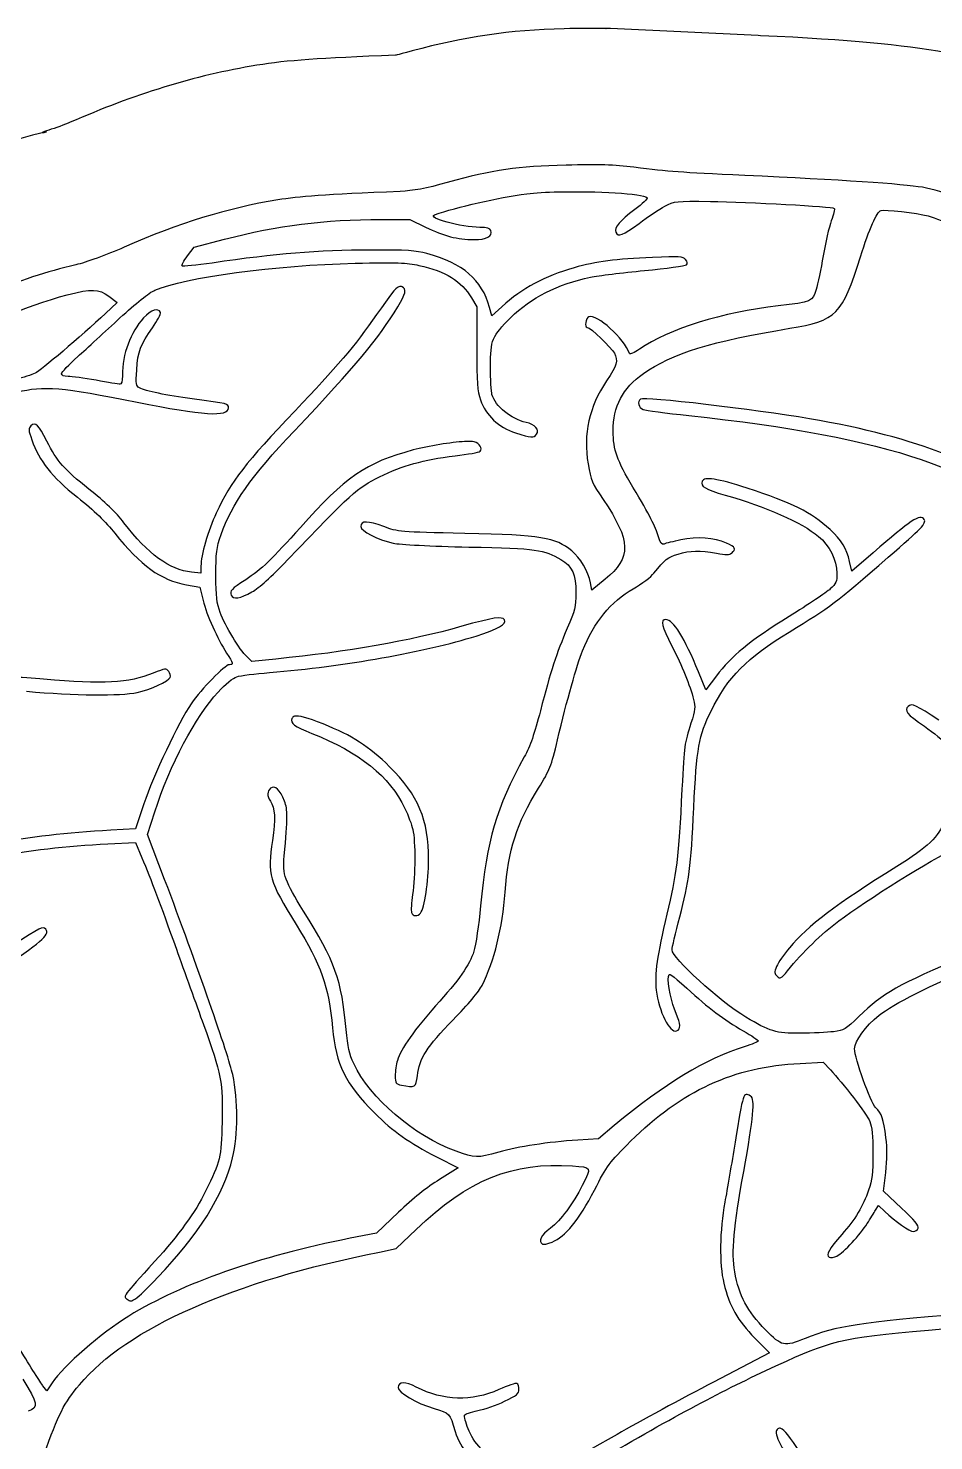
# Model space of a CAD drawing. Extents: x 3 to 1707, y 187 to 1378.
# Drawn here: x 86.6 to 156.6, y 251.8 to 360.9 of the extents above; entities that cross this region are included whole.
import ezdxf

# ---------------------------------------------------------------- set-up
doc = ezdxf.new("R2010")
doc.units = 0
doc.layers.add('Drawings', color=7, linetype='CONTINUOUS')

msp = doc.modelspace()

# ---------------------------------------------------------------- linework, layer by layer
at = {"layer": 'Drawings', "color": 7}
for points in [[(128.038646, 360.886577), (128.034411, 360.886577)], [(143.206824, 360.348176), (143.033957, 360.365116), (131.612196, 360.900016), (131.603725, 360.900016), (131.443084, 360.902839), (131.274226, 360.902839), (131.27483, 360.900693)], [(131.27483, 360.900693), (131.279066, 360.89787)], [(131.176045, 350.356025), (131.175791, 350.356053)], [(127.622191, 348.281727), (127.622439, 348.282207)], [(113.919376, 346.14207), (116.122196, 346.14207), (117.340967, 345.549547)], [(98.936043, 343.323469), (99.450721, 343.994169), (101.801787, 344.611397)], [(115.274555, 340.940389), (115.274264, 340.94149)], [(92.862883, 340.208395), (93.521673, 339.73109), (92.619965, 338.89167)], [(120.873675, 340.101336), (121.289543, 339.397716), (121.289543, 336.217)], [(123.228835, 339.406214), (122.4424, 338.702594), (122.269532, 339.352741)], [(120.355185, 328.983173), (120.355185, 328.98402)], [(151.906949, 320.39253), (150.27233, 318.96883), (150.099462, 319.725951)], [(99.982133, 319.351386), (99.982133, 318.824702), (99.253333, 318.894719)], [(98.862056, 317.911283), (99.887301, 317.726076), (100.142593, 316.701505)], [(131.216825, 318.347397), (130.171007, 317.512099), (130.072149, 318.071703)], [(105.775644, 312.179473), (103.914571, 311.9985), (103.527539, 312.360587)], [(139.801777, 310.879236), (138.990634, 309.79292), (138.42243, 311.183728)], [(107.220077, 307.751768), (107.220571, 307.751711)], [(95.568102, 300.979039), (94.913447, 299.045087), (93.011179, 298.94232)], [(97.178457, 295.144405), (95.860879, 298.617246), (96.420838, 300.365991)], [(92.793036, 297.889036), (94.92998, 297.991803), (95.41995, 296.814973)], [(146.269782, 280.931975), (148.048512, 281.018368), (148.620828, 280.421751)], [(131.900393, 276.117818), (130.685756, 275.109679), (129.096417, 275.002676)], [(118.222333, 273.690158), (119.856952, 272.850766), (118.399371, 271.949629)], [(154.105235, 269.752095), (152.717668, 271.060604), (152.886526, 272.509007)], [(152.104174, 269.587639), (152.330636, 269.941509), (152.808253, 269.48888)], [(115.237183, 269.431398), (113.536686, 267.818397), (111.498573, 267.415175)], [(113.783233, 266.353393), (115.071993, 266.612571), (116.603673, 268.085678)], [(142.758145, 259.720559), (143.919258, 258.551972), (139.579491, 256.297097)], [(88.486233, 256.23538), (88.08685, 255.630519), (87.778029, 256.021431)], [(144.79191, 252.724367), (144.79213, 252.72513)]]:
    msp.add_lwpolyline(points, dxfattribs=at)
for points in [[(128.034411, 360.886577), (123.856253, 360.785785), (120.298095, 360.267289), (116.307963, 359.16663)], [(131.279066, 360.89787), (130.244903, 360.92328), (129.232286, 360.91481), (128.038646, 360.886577)], [(157.576671, 359.031451), (153.976816, 359.64018), (150.287217, 360.026095), (143.206824, 360.348176)], [(116.307963, 359.16663), (114.974047, 358.798699), (114.993968, 358.8487), (115.019203, 358.849801)], [(104.301513, 358.063882), (99.481791, 357.27274), (94.75921, 355.795596), (89.890496, 353.652862)], [(115.019203, 358.849801), (109.061324, 358.593729), (106.699949, 358.45759), (104.301513, 358.063882)], [(88.045886, 352.916323), (85.167388, 352.251354), (82.38795, 351.309844), (79.288121, 349.994841)], [(89.890496, 353.652862), (89.038074, 353.277704), (86.908636, 352.653616), (88.045886, 352.916323)], [(128.190644, 350.34476), (124.438073, 350.254132), (122.576495, 349.982221), (119.012899, 348.999237)], [(131.175791, 350.356053), (130.36296, 350.381462), (129.426004, 350.372993), (128.190644, 350.34476)], [(133.424173, 350.183239), (132.67876, 350.274714), (131.988877, 350.330615), (131.176045, 350.356025)], [(141.988432, 349.549581), (136.77978, 349.790125), (136.334672, 349.824851), (133.424173, 350.183239)], [(155.715954, 348.631984), (154.225339, 348.884104), (149.413817, 349.20658), (141.988432, 349.549581)], [(115.373094, 348.312077), (109.473166, 348.058546), (107.551485, 347.927066), (105.911235, 347.657837)], [(119.012899, 348.999237), (117.355131, 348.541949), (116.367749, 348.35485), (115.373094, 348.312077)], [(125.155853, 348.125317), (125.793961, 348.210015), (126.6655, 348.259988), (127.622191, 348.281727)], [(127.622439, 348.282207), (130.492546, 348.347425), (134.119998, 348.151771), (134.449141, 347.825484)], [(158.367573, 347.837821), (157.59404, 348.177632), (156.53399, 348.493558), (155.715954, 348.631984)], [(105.911235, 347.657837), (102.031906, 347.021073), (98.278917, 345.865077), (94.040677, 343.999816)], [(118.028575, 346.504072), (119.786373, 347.121243), (122.884221, 347.8241), (125.155853, 348.125317)], [(134.449141, 347.825484), (134.514707, 347.760266), (134.088355, 347.350691), (133.498016, 346.911981)], [(133.831544, 345.846274), (134.500558, 346.350062), (135.400557, 346.9473), (135.828485, 347.171215)], [(135.828485, 347.171215), (136.598353, 347.574155), (136.635392, 347.577571), (139.336533, 347.541546)], [(139.336533, 347.541546), (142.280805, 347.502302), (148.777394, 347.138747), (148.909572, 347.006646)], [(101.801787, 344.611397), (105.938665, 345.694325), (109.488411, 346.14207), (113.919376, 346.14207)], [(121.532512, 345.537124), (120.09319, 345.537124), (117.395442, 346.281767), (118.028575, 346.504072)], [(133.498016, 346.911981), (132.340002, 346.051443), (131.897611, 345.520382), (132.036326, 345.159114)], [(148.678988, 346.043763), (148.507391, 345.557565), (148.226225, 344.340672), (148.053149, 343.340381)], [(148.909572, 347.006646), (148.954046, 346.96232), (148.850557, 346.529962), (148.678988, 346.043763)], [(150.935126, 343.262063), (151.624843, 345.454148), (152.182631, 346.713306), (152.528576, 346.846029)], [(152.528576, 346.846029), (152.775001, 346.940609), (155.26431, 346.650657), (156.168378, 346.422197)], [(156.168378, 346.422197), (157.240508, 346.151161), (159.635971, 344.906769), (160.396984, 344.224917)], [(117.340967, 345.549547), (118.750734, 344.865041), (119.784222, 344.599341), (121.071358, 344.586721)], [(121.071358, 344.586721), (122.050689, 344.578251), (122.549029, 344.849287), (122.376585, 345.298557)], [(122.376585, 345.298557), (122.309974, 345.471906), (122.078517, 345.537124), (121.532512, 345.537124)], [(132.036326, 345.159114), (132.190868, 344.756683), (132.58697, 344.908971), (133.831544, 345.846274)], [(94.040677, 343.999816), (92.701534, 343.410455), (91.075936, 342.815955), (90.32262, 342.641956)], [(96.412022, 340.681521), (98.738316, 341.678029), (105.743069, 342.621572), (111.897676, 342.763583)], [(98.520195, 342.549888), (98.466234, 342.603813), (98.653418, 342.952997), (98.936043, 343.323469)], [(100.854773, 342.780269), (99.62519, 342.599296), (98.574162, 342.495907), (98.520195, 342.549888)], [(113.174133, 343.780164), (108.873367, 343.763225), (105.861993, 343.517034), (100.854773, 342.780269)], [(111.897676, 342.763583), (115.110502, 342.837836), (115.874867, 342.811014), (116.826241, 342.598985)], [(117.423312, 343.520986), (116.608036, 343.74572), (115.870846, 343.790893), (113.174133, 343.780164)], [(122.269532, 339.352741), (121.70095, 341.489885), (120.243182, 342.743933), (117.423312, 343.520986)], [(134.860587, 343.212373), (132.008713, 343.098877), (130.532688, 342.906752), (128.812078, 342.414117)], [(137.425732, 343.051728), (137.236431, 343.279567), (136.954229, 343.295378), (134.860587, 343.212373)], [(137.487487, 342.644356), (137.590355, 342.747406), (137.568866, 342.879253), (137.425732, 343.051728)], [(145.479529, 337.735957), (149.082466, 338.324697), (149.520827, 338.767022), (150.935126, 343.262063)], [(148.053149, 343.340381), (147.880083, 342.340118), (147.636456, 341.166449), (147.513763, 340.731635)], [(90.32262, 342.641956), (88.010386, 342.108016), (86.057165, 341.455187), (83.306524, 340.288294)], [(116.826241, 342.598985), (118.892036, 342.138535), (120.122254, 341.378732), (120.873675, 340.101336)], [(128.812078, 342.414117), (126.528643, 341.760356), (124.821861, 340.837565), (123.228835, 339.406214)], [(123.928786, 338.574869), (125.437063, 340.077536), (127.570339, 341.158403), (130.076122, 341.685624)], [(130.076122, 341.685624), (130.664309, 341.809566), (132.5374, 342.040906), (134.238845, 342.19997)], [(134.238845, 342.19997), (135.940273, 342.358921), (137.403374, 342.560306), (137.487487, 342.644356)], [(89.65128, 340.323585), (91.575389, 340.811506), (92.051255, 340.795921), (92.862883, 340.208395)], [(93.727451, 338.533621), (94.939916, 339.654212), (96.010804, 340.509611), (96.412022, 340.681521)], [(115.274264, 340.94149), (115.006886, 340.83731), (114.622706, 340.330361), (113.557302, 338.801805)], [(115.196329, 339.402742), (115.797399, 340.386855), (115.88693, 340.79914), (115.525724, 340.937565)], [(115.525724, 340.937565), (115.441182, 340.970033), (115.363614, 340.976244), (115.274555, 340.940389)], [(147.513763, 340.731635), (147.252174, 339.804721), (147.172882, 339.76895), (144.569811, 339.472505)], [(80.807041, 336.533886), (81.384795, 337.305858), (86.654055, 339.563387), (89.65128, 340.323585)], [(92.619965, 338.89167), (90.676948, 337.082112), (87.602583, 334.46851), (87.168479, 334.258457)], [(90.462321, 335.550422), (91.148833, 336.166633), (92.618322, 337.508541), (93.727451, 338.533621)], [(95.555706, 338.537799), (94.522281, 337.419128), (93.912844, 335.76327), (93.912844, 334.073306)], [(96.844446, 338.957509), (96.692671, 339.3526), (96.144631, 339.175185), (95.555706, 338.537799)], [(96.243314, 337.7848), (96.618602, 338.313884), (96.889348, 338.840597), (96.844446, 338.957509)], [(107.204406, 329.815393), (112.043648, 334.949005), (113.660667, 336.888519), (115.196329, 339.402742)], [(113.557302, 338.801805), (111.870885, 336.382276), (110.437571, 334.691098), (107.257633, 331.366479)], [(122.351801, 334.776954), (122.351801, 336.859101), (122.455319, 337.106901), (123.928786, 338.574869)], [(129.944689, 338.624898), (129.704984, 338.532858), (129.59864, 337.806059), (129.825161, 337.806059)], [(133.08217, 335.798053), (132.703951, 336.931941), (130.561738, 338.861517), (129.944689, 338.624898)], [(144.569811, 339.472505), (140.308085, 338.987154), (136.111399, 337.674974), (133.860366, 336.12722)], [(95.01632, 334.525936), (95.111197, 335.94972), (95.301529, 336.456951), (96.243314, 337.7848)], [(129.825161, 337.806059), (130.061873, 337.806059), (131.689145, 336.254268), (131.920955, 335.806268)], [(134.168933, 334.242534), (136.330646, 335.784106), (139.4641, 336.753058), (145.479529, 337.735957)], [(121.289543, 336.217), (121.291232, 333.498203), (121.334017, 332.913754), (121.577768, 332.209231)], [(89.214734, 334.225481), (89.214734, 334.338695), (89.775789, 334.93424), (90.462321, 335.550422)], [(131.920955, 335.806268), (132.224778, 335.219137), (132.13214, 334.891608), (131.315692, 333.674827)], [(133.860366, 336.12722), (133.450628, 335.845456), (133.113372, 335.704517), (133.08217, 335.798053)], [(87.168479, 334.258457), (86.917056, 334.136774), (86.244699, 333.931295), (85.67386, 333.801734)], [(89.717058, 334.015711), (89.392848, 334.015711), (89.214734, 334.093352), (89.214734, 334.225481)], [(91.878709, 333.715313), (90.967915, 333.880758), (89.994866, 334.015711), (89.717058, 334.015711)], [(93.912844, 334.073306), (93.912844, 333.644054), (93.846657, 333.413419), (93.723317, 333.414944)], [(95.230414, 333.135128), (94.963827, 333.277704), (94.942107, 333.411245), (95.01632, 334.525936)], [(122.467122, 332.616716), (122.403249, 332.844273), (122.351801, 333.818363), (122.351801, 334.776954)], [(131.83024, 329.778041), (131.83024, 331.724274), (132.540596, 333.081344), (134.168933, 334.242534)], [(85.789132, 332.801839), (87.82183, 333.321408), (89.207689, 333.205936), (95.053353, 332.024164)], [(93.723317, 333.414944), (93.618981, 333.416214), (92.789523, 333.549897), (91.878709, 333.715313)], [(99.302553, 332.28337), (97.334577, 332.54283), (95.6981, 332.885013), (95.230414, 333.135128)], [(131.315692, 333.674827), (129.965839, 331.663037), (129.500511, 329.562878), (129.891061, 327.255829)], [(95.053353, 332.024164), (100.124259, 330.999028), (102.102397, 330.875764), (102.102397, 331.587994)], [(102.102397, 331.587994), (102.102397, 331.91654), (102.136761, 331.909849), (99.302553, 332.28337)], [(121.577768, 332.209231), (121.993215, 331.008148), (122.971027, 330.084311), (124.287024, 329.653986)], [(125.102278, 330.464693), (123.94359, 330.714554), (122.719929, 331.713885), (122.467122, 332.616716)], [(133.946495, 332.271597), (133.672114, 332.1022), (133.794296, 331.588644), (134.140032, 331.460975)], [(146.994652, 330.745017), (142.749795, 331.471449), (134.259193, 332.464766), (133.946495, 332.271597)], [(107.257633, 331.366479), (103.431787, 327.36653), (102.318908, 325.921176), (101.163823, 323.457914)], [(134.140032, 331.460975), (134.327668, 331.391522), (135.917056, 331.182034), (137.668676, 330.996007)], [(137.668676, 330.996007), (153.161773, 329.3502), (161.420419, 326.526828), (163.567311, 322.14517)], [(163.489088, 324.153177), (161.077626, 327.047442), (155.439171, 329.299804), (146.994652, 330.745017)], [(86.847522, 330.202042), (86.642831, 329.997354), (86.64893, 329.880075), (86.913286, 329.128092)], [(88.074516, 329.02524), (87.450636, 330.256504), (87.171667, 330.525987), (86.847522, 330.202042)], [(101.54704, 321.803948), (102.375851, 324.180986), (103.820126, 326.225216), (107.204406, 329.815393)], [(124.287024, 329.653986), (125.503686, 329.256213), (125.66614, 329.248392), (125.917532, 329.551218)], [(125.917532, 329.551218), (126.174405, 329.860566), (125.760054, 330.322907), (125.102278, 330.464693)], [(133.35781, 325.44932), (132.123522, 327.521839), (131.83024, 328.353777), (131.83024, 329.778041)], [(86.913286, 329.128092), (87.502804, 327.451906), (88.41712, 326.298226), (90.446042, 324.675937)], [(91.323158, 325.313718), (89.402, 326.839027), (88.88024, 327.435221), (88.074516, 329.02524)], [(120.355185, 328.98402), (119.32296, 328.92586), (117.575598, 328.653159), (116.381851, 328.333873)], [(121.100428, 328.96341), (120.961925, 328.998136), (120.699252, 329.0035), (120.355185, 328.983173)], [(121.549226, 328.230992), (121.763969, 328.445562), (121.507915, 328.861235), (121.100428, 328.96341)], [(116.381851, 328.333873), (112.743121, 327.360714), (111.091998, 326.226374), (107.661127, 322.351044)], [(113.779644, 326.251783), (115.621049, 327.156421), (117.076332, 327.563737), (119.60992, 327.877122)], [(119.60992, 327.877122), (120.604553, 328.000217), (121.477549, 328.15945), (121.549226, 328.230992)], [(129.891061, 327.255829), (130.106934, 325.980437), (130.19461, 325.769001), (131.052175, 324.507161)], [(94.036546, 322.696728), (93.410938, 323.515481), (92.576881, 324.318311), (91.323158, 325.313718)], [(106.65237, 319.816325), (111.627145, 325.022778), (112.050097, 325.402115), (113.779644, 326.251783)], [(135.325935, 321.622608), (135.074766, 322.461887), (134.68321, 323.223751), (133.35781, 325.44932)], [(138.710655, 325.918663), (138.554447, 325.511969), (138.918932, 325.292543), (140.47292, 324.852929)], [(142.185773, 325.383735), (139.85408, 326.141816), (138.855271, 326.29529), (138.710655, 325.918663)], [(148.588381, 322.178344), (147.138158, 323.514239), (145.660069, 324.254166), (142.185773, 325.383735)], [(90.446042, 324.675937), (91.723397, 323.654584), (92.638788, 322.774848), (93.336471, 321.894349)], [(131.052175, 324.507161), (133.217957, 321.320431), (133.255924, 319.982278), (131.216825, 318.347397)], [(140.47292, 324.852929), (143.612657, 323.964751), (146.36336, 322.747857), (147.699004, 321.655753)], [(101.163823, 323.457914), (100.53071, 322.107762), (99.982133, 320.198542), (99.982133, 319.351386)], [(155.855573, 322.968384), (155.57563, 323.421042), (154.80385, 322.916436), (151.906949, 320.39253)], [(99.253333, 318.894719), (97.578535, 319.055364), (95.863194, 320.306109), (94.036546, 322.696728)], [(107.661127, 322.351044), (105.529814, 319.943599), (104.616764, 319.072389), (103.436655, 318.306233)], [(114.117098, 322.408639), (112.864069, 322.876204), (112.342499, 322.882472), (112.342499, 322.425579)], [(112.342499, 322.425579), (112.342499, 322.053639), (113.587536, 321.40705), (114.833544, 321.13353)], [(120.379726, 321.881955), (115.269842, 321.996016), (115.213743, 321.998839), (114.117098, 322.408639)], [(150.099462, 319.725951), (149.884295, 320.680703), (149.449887, 321.384746), (148.588381, 322.178344)], [(153.084548, 320.042781), (155.67324, 322.286052), (156.038137, 322.673181), (155.855573, 322.968384)], [(93.336471, 321.894349), (95.307967, 319.406299), (96.88491, 318.269389), (98.862056, 317.911283)], [(101.135303, 318.635598), (101.131068, 320.402496), (101.172605, 320.730336), (101.54704, 321.803948)], [(114.833544, 321.13353), (115.328301, 321.024833), (117.744275, 320.899197), (120.680282, 320.83316)], [(128.643409, 320.532311), (127.305023, 321.591665), (126.343741, 321.748583), (120.379726, 321.881955)], [(135.758268, 321.067126), (135.576336, 320.99485), (135.473714, 321.128674), (135.325935, 321.622608)], [(137.059384, 321.388049), (136.475516, 321.262977), (135.890028, 321.119272), (135.758268, 321.067126)], [(140.588006, 321.132824), (139.621536, 321.558406), (138.301679, 321.653495), (137.059384, 321.388049)], [(140.995631, 320.371609), (141.362361, 320.675762), (141.282696, 320.826977), (140.588006, 321.132824)], [(147.699004, 321.655753), (148.52402, 320.981185), (149.115413, 319.794783), (149.115413, 318.816599)], [(120.680282, 320.83316), (126.027205, 320.71317), (126.436054, 320.657552), (127.786983, 319.866184)], [(127.786983, 319.866184), (128.676737, 319.34509), (128.948096, 318.744097), (128.948096, 317.269776)], [(130.072149, 318.071703), (129.924581, 318.902737), (129.265369, 320.040042), (128.643409, 320.532311)], [(134.980075, 318.816938), (135.826847, 319.875106), (136.057053, 320.057321), (136.84115, 320.290016)], [(136.84115, 320.290016), (137.799293, 320.574293), (138.513715, 320.588889), (139.80159, 320.351846)], [(139.80159, 320.351846), (140.564815, 320.211811), (140.80843, 320.217175), (140.995631, 320.371609)], [(145.42613, 314.265685), (148.674981, 316.250654), (148.916931, 316.431288), (153.084548, 320.042781)], [(103.922514, 317.363933), (104.46559, 317.66865), (105.418105, 318.524586), (106.65237, 319.816325)], [(133.378386, 317.611309), (134.034877, 317.992509), (134.75398, 318.534383), (134.980075, 318.816938)], [(149.115413, 318.816599), (149.115413, 318.160269), (149.055748, 318.012809), (148.596603, 317.59451)], [(101.47294, 315.767618), (101.197685, 316.515393), (101.139519, 316.995606), (101.135303, 318.635598)], [(103.436655, 318.306233), (102.320046, 317.581213), (102.18736, 317.438863), (102.312583, 317.112942)], [(100.142593, 316.701505), (100.422197, 315.594381), (101.250118, 313.748205), (101.962496, 312.636112)], [(102.312583, 317.112942), (102.445608, 316.766638), (103.017119, 316.856023), (103.922514, 317.363933)], [(128.948096, 317.269776), (128.948096, 316.225527), (128.878096, 315.940205), (128.285196, 314.566393)], [(129.462712, 312.817621), (130.361489, 315.041327), (131.632962, 316.597805), (133.378386, 317.611309)], [(148.596603, 317.59451), (148.309728, 317.333074), (146.88259, 316.375951), (145.426192, 315.467192)], [(103.527539, 312.360587), (102.964039, 312.889106), (101.855268, 314.729043), (101.47294, 315.767618)], [(123.422974, 315.207929), (123.245249, 315.495368), (122.578184, 315.395113), (120.137248, 314.70592)], [(145.426192, 315.467192), (142.354232, 313.550377), (140.937635, 312.395568), (139.801777, 310.879236)], [(120.137248, 314.70592), (116.099008, 313.565961), (111.306586, 312.722081), (105.775644, 312.179473)], [(121.248969, 313.957043), (122.934751, 314.485901), (123.624932, 314.881331), (123.422974, 315.207929)], [(128.285196, 314.566393), (127.448544, 312.627811), (126.994118, 311.225682), (126.210001, 308.176192)], [(135.898434, 315.224417), (135.4505, 315.224417), (135.563076, 314.731358), (136.371943, 313.162909)], [(138.42243, 311.183728), (137.361075, 313.79013), (136.466365, 315.224417), (135.898434, 315.224417)], [(105.289784, 311.13432), (111.089555, 311.617949), (117.294441, 312.716462), (121.248969, 313.957043)], [(139.389955, 308.155272), (140.674163, 310.769664), (142.148542, 312.263155), (145.42613, 314.265685)], [(101.962496, 312.636112), (102.472747, 311.839493), (102.497813, 311.739097), (102.17659, 311.739097)], [(127.531626, 305.941871), (128.248284, 308.974618), (129.023568, 311.731107), (129.462712, 312.817621)], [(136.371943, 313.162909), (137.15277, 311.648808), (137.757064, 310.164464), (138.047754, 309.039949)], [(97.490695, 311.219442), (97.306222, 311.471562), (97.237577, 311.464221), (96.296654, 311.087877)], [(97.610025, 310.758597), (97.650715, 310.86447), (97.597318, 311.072603), (97.490695, 311.219442)], [(102.17659, 311.739097), (101.842497, 311.739097), (99.99953, 309.855653), (99.232635, 308.727101)], [(102.753457, 310.813369), (103.021908, 310.897785), (104.16373, 311.040361), (105.289784, 311.13432)], [(87.818848, 310.618788), (86.291573, 310.754023), (83.815244, 310.875707), (82.313859, 310.886153)], [(96.296654, 311.087877), (94.365841, 310.315454), (92.461278, 310.207633), (87.818848, 310.618788)], [(95.048971, 309.598226), (96.077503, 309.824936), (97.498906, 310.469436), (97.610025, 310.758597)], [(101.312342, 309.628322), (101.874791, 310.237023), (102.465255, 310.72277), (102.753457, 310.813369)], [(86.492954, 309.684619), (90.211623, 309.356581), (93.780364, 309.318664), (95.048971, 309.598226)], [(96.420838, 300.365991), (97.579803, 303.992532), (99.54603, 307.716731), (101.312342, 309.628322)], [(138.047754, 309.039949), (138.195124, 308.469447), (138.168129, 308.234578), (137.841792, 307.221215)], [(99.232635, 308.727101), (98.249827, 307.280759), (96.30388, 303.1613), (95.568102, 300.979039)], [(109.427012, 307.159244), (108.201411, 307.651033), (107.534715, 307.836212), (107.220077, 307.751768)], [(126.210001, 308.176192), (125.755214, 306.407431), (125.417746, 305.446017), (124.962411, 304.616902)], [(138.055912, 300.678755), (138.279945, 305.328342), (138.440287, 306.221913), (139.389955, 308.155272)], [(154.628252, 308.521226), (154.291857, 308.185029), (154.49229, 307.93785), (155.875839, 306.978187)], [(156.987537, 307.45137), (155.277175, 308.602735), (154.888141, 308.780941), (154.628252, 308.521226)], [(107.01461, 307.578926), (106.870629, 307.204191), (107.184936, 306.968842), (108.550422, 306.430892)], [(107.220571, 307.751711), (107.115586, 307.723478), (107.048127, 307.665883), (107.01461, 307.578926)], [(114.549103, 303.859244), (112.97817, 305.420381), (111.67927, 306.25551), (109.427012, 307.159244)], [(137.841792, 307.221215), (137.31493, 305.584753), (137.320391, 305.641106), (137.141831, 302.11482)], [(155.875839, 306.978187), (156.586426, 306.485297), (157.370585, 305.851977), (157.617508, 305.570947)], [(108.550422, 306.430892), (112.253029, 304.972156), (114.552887, 303.118216), (115.743579, 300.624971)], [(126.061714, 302.189213), (126.934204, 303.599982), (127.042268, 303.871102), (127.531626, 305.941871)], [(124.962411, 304.616902), (122.774683, 300.633328), (122.072403, 298.244544), (121.586123, 293.095602)], [(117.571289, 296.650177), (117.571289, 299.76336), (116.789409, 301.632856), (114.549103, 303.859244)], [(106.438061, 301.193186), (106.106244, 302.061375), (105.683924, 302.455506), (105.367515, 302.193053)], [(105.367515, 302.193053), (105.082284, 301.956462), (105.072884, 301.593161), (105.342949, 301.201402)], [(123.480084, 294.161336), (123.718574, 297.446316), (124.352636, 299.425667), (126.061714, 302.189213)], [(137.141831, 302.11482), (136.872618, 296.800178), (136.719511, 295.515893), (135.984828, 292.461604)], [(105.342949, 301.201402), (105.710393, 300.668139), (105.754497, 299.844473), (105.50359, 298.160608)], [(106.413495, 296.942642), (106.693466, 299.947862), (106.694624, 300.522119), (106.438061, 301.193186)], [(115.743579, 300.624971), (115.990936, 300.107011), (116.262831, 299.37657), (116.348842, 299.003783)], [(136.977143, 292.251749), (137.698037, 294.999062), (137.832641, 296.044526), (138.055912, 300.678755)], [(157.370458, 299.612766), (157.04376, 298.50615), (156.10535, 297.606425), (153.738895, 296.135802)], [(93.011179, 298.94232), (86.226071, 298.574248), (81.263839, 297.623449), (76.804965, 295.839809)], [(105.50359, 298.160608), (105.110846, 295.525379), (105.252449, 295.013037), (107.335847, 291.659282)], [(116.348842, 299.003783), (116.55983, 298.087908), (116.552488, 295.406124), (116.336135, 293.987902)], [(83.99819, 296.876803), (86.521595, 297.383413), (89.593238, 297.736719), (92.793036, 297.889036)], [(107.908114, 292.696219), (106.465062, 295.000841), (106.281738, 295.529021), (106.413495, 296.942642)], [(149.267393, 291.942882), (151.415784, 293.562828), (156.389695, 296.673949), (158.321623, 297.604787)], [(95.41995, 296.814973), (96.129609, 295.111457), (96.82335, 293.27745), (98.083923, 289.762287)], [(116.949561, 292.547771), (117.249759, 292.909265), (117.571312, 295.031106), (117.571289, 296.650177)], [(153.738895, 296.135802), (149.070493, 293.234761), (146.866723, 291.569728), (145.450485, 289.869036)], [(102.436417, 280.063814), (102.129284, 281.50242), (99.660354, 288.585428), (97.178457, 295.144405)], [(116.336135, 293.987902), (116.23979, 293.352126), (116.201839, 292.719991), (116.253711, 292.584756)], [(121.701353, 286.960513), (122.65705, 288.874702), (123.278547, 291.384718), (123.480084, 294.161336)], [(111.197949, 283.561472), (110.858183, 287.377682), (110.338298, 288.815356), (107.908114, 292.696219)], [(116.253711, 292.584756), (116.369455, 292.283624), (116.714631, 292.264849), (116.949561, 292.547771)], [(121.586123, 293.095602), (121.449738, 291.650925), (121.217431, 290.071494), (121.067334, 289.589841)], [(107.335847, 291.659282), (109.273826, 288.539691), (109.847257, 286.917825), (110.143933, 283.676691)], [(135.984828, 292.461604), (135.221963, 289.29029), (135.014711, 287.810633), (135.157221, 286.581628)], [(136.376011, 289.708842), (136.376011, 289.848877), (136.647031, 290.993664), (136.977143, 292.251749)], [(145.302305, 288.091466), (146.508383, 289.562003), (147.89336, 290.906848), (149.267393, 291.942882)], [(87.637699, 291.391832), (87.140327, 291.287088), (79.544901, 286.103758), (78.496993, 285.153863)], [(83.586134, 287.569214), (87.278791, 290.014915), (88.218951, 290.778134), (88.057658, 291.198437)], [(88.057658, 291.198437), (87.992713, 291.36727), (87.844298, 291.435311), (87.637699, 291.391832)], [(98.083923, 289.762287), (98.696714, 288.053492), (99.639447, 285.427976), (100.179697, 283.927568)], [(121.067334, 289.589841), (120.744496, 288.553242), (119.890156, 287.336151), (118.106894, 285.368094)], [(142.082769, 284.503688), (140.05355, 285.733569), (136.376011, 289.086674), (136.376011, 289.708842)], [(145.450485, 289.869036), (145.022703, 289.355367), (144.577299, 288.705248), (144.458189, 288.420661)], [(144.458189, 288.420661), (144.264878, 287.958009), (144.269085, 287.877347), (144.495293, 287.659418)], [(159.124811, 289.231368), (153.777278, 286.991484), (152.702849, 286.385268), (150.819958, 284.561114)], [(152.37644, 284.65575), (153.417788, 285.49486), (156.495209, 287.047498), (159.808401, 288.408408)], [(136.693092, 284.783476), (136.351552, 285.562731), (136.021633, 287.134738), (136.096049, 287.634996)], [(136.096049, 287.634996), (136.143064, 287.951515), (136.28408, 287.86453), (137.516566, 286.737981)], [(144.495293, 287.659418), (144.729068, 287.434119), (144.790137, 287.467152), (145.302305, 288.091466)], [(119.469711, 284.30651), (120.613896, 285.474899), (121.468024, 286.493146), (121.701353, 286.960513)], [(135.157221, 286.581628), (135.348217, 284.935312), (136.200682, 283.241594), (136.734205, 283.446169)], [(137.516566, 286.737981), (139.210254, 285.189803), (140.362408, 284.320485), (141.876929, 283.446169)], [(118.106894, 285.368094), (116.593259, 283.697639), (115.378894, 281.965524), (115.154696, 281.158713)], [(100.179697, 283.927568), (101.558304, 280.098879), (101.688587, 279.41076), (101.616698, 276.397578)], [(116.702797, 279.969545), (116.840453, 281.303294), (117.434401, 282.228175), (119.469711, 284.30651)], [(136.734205, 283.446169), (137.063874, 283.572653), (137.05015, 283.968619), (136.693092, 284.783476)], [(146.278423, 283.261018), (144.402255, 283.246902), (143.919936, 283.390042), (142.082769, 284.503688)], [(150.819958, 284.561114), (149.782379, 283.55591), (149.662196, 283.481912), (148.847702, 283.380161)], [(150.482414, 282.05522), (150.482414, 282.641843), (151.337827, 283.818815), (152.37644, 284.65575)], [(110.143933, 283.676691), (110.404279, 280.832539), (111.129228, 279.35963), (113.392575, 277.10131)], [(111.782618, 280.911563), (111.440342, 281.642512), (111.32001, 282.18975), (111.197949, 283.561472)], [(141.876929, 283.446169), (142.523364, 283.072987), (143.050396, 282.721262), (143.050396, 282.664373)], [(148.847702, 283.380161), (148.370822, 283.320589), (147.21441, 283.267229), (146.278423, 283.261018)], [(141.951051, 282.215865), (139.012072, 281.302023), (135.809323, 279.361352), (131.900393, 276.117818)], [(143.050396, 282.664373), (143.050396, 282.607342), (142.555786, 282.403783), (141.951051, 282.215865)], [(152.108811, 277.516644), (151.715098, 277.910097), (150.482414, 281.349116), (150.482414, 282.05522)], [(119.696331, 274.142787), (116.445286, 275.328512), (113.025905, 278.256402), (111.782618, 280.911563)], [(115.154696, 281.158713), (115.068263, 280.848067), (114.994479, 280.313393), (114.994055, 279.969545)], [(133.180452, 274.916227), (137.098004, 278.816429), (141.171238, 280.687563), (146.269782, 280.931975)], [(102.42371, 273.624234), (102.863108, 275.445085), (102.867513, 278.042877), (102.436417, 280.063814)], [(114.994055, 279.969545), (114.993276, 279.390375), (115.02842, 279.337326), (115.467564, 279.249465)], [(115.467564, 279.249465), (116.534484, 279.036307), (116.611306, 279.083174), (116.702797, 279.969545)], [(148.620828, 280.421751), (149.543089, 279.464261), (151.416939, 277.002495), (151.66361, 276.426319)], [(142.445198, 278.401519), (141.890782, 278.75251), (141.867509, 278.676225), (141.247024, 274.834041)], [(141.914055, 272.579166), (142.675365, 276.767202), (142.805013, 278.173764), (142.445198, 278.401519)], [(152.903469, 275.19593), (152.718374, 276.671295), (152.595136, 277.030643), (152.108811, 277.516644)], [(101.616698, 276.397578), (101.551132, 273.648458), (101.480087, 273.358026), (100.340293, 271.044286)], [(113.392575, 277.10131), (114.844229, 275.652823), (116.01561, 274.827124), (118.222333, 273.690158)], [(151.66361, 276.426319), (151.82363, 276.052459), (151.894082, 275.337828), (151.898317, 274.002724)], [(152.886526, 272.509007), (153.006901, 273.533268), (153.013, 274.31848), (152.903469, 275.19593)], [(122.986143, 274.07277), (121.305506, 273.600857), (121.174991, 273.603426), (119.696331, 274.142787)], [(129.096417, 275.002676), (126.77883, 274.847113), (124.505975, 274.499481), (122.986143, 274.07277)], [(130.376477, 271.13065), (131.375097, 273.069119), (131.51065, 273.253819), (133.180452, 274.916227)], [(141.247024, 274.834041), (140.991252, 273.250261), (140.633981, 271.171757), (140.456477, 270.213166)], [(151.898317, 274.002724), (151.902553, 272.414766), (151.849185, 271.948133), (151.56068, 271.122378)], [(96.655184, 264.41131), (99.768107, 267.631298), (101.737748, 270.775057), (102.42371, 273.624234)], [(116.603673, 268.085678), (120.589254, 271.921255), (124.089878, 273.347524), (128.684223, 273.0028)], [(128.684223, 273.0028), (130.197666, 272.889304), (130.166277, 272.955369), (129.44182, 271.500896)], [(118.399371, 271.949629), (117.474684, 271.37828), (116.31644, 270.455207), (115.237183, 269.431398)], [(141.222339, 264.831076), (140.958293, 266.346137), (141.12557, 268.241156), (141.914055, 272.579166)], [(100.340293, 271.044286), (99.546121, 269.432104), (98.268258, 267.669807), (96.404023, 265.61691)], [(129.44182, 271.500896), (128.738486, 270.088885), (127.761307, 268.774927), (126.987835, 268.200896)], [(127.115481, 267.118758), (128.123312, 267.521754), (129.199554, 268.846046), (130.376477, 271.13065)], [(151.56068, 271.122378), (151.131148, 269.892751), (150.521099, 268.881591), (149.501968, 267.711253)], [(140.456477, 270.213166), (140.051887, 268.026982), (140.019211, 265.422442), (140.37826, 263.93409)], [(155.398106, 268.188502), (155.467456, 268.36891), (155.109294, 268.804402), (154.105235, 269.752095)], [(149.110804, 266.040714), (149.631661, 266.309773), (150.941355, 267.708769), (151.46187, 268.550701)], [(151.46187, 268.550701), (151.6922, 268.923291), (151.980428, 269.391279), (152.104174, 269.587639)], [(152.808253, 269.48888), (153.627409, 268.715158), (154.739529, 267.941747), (155.027542, 267.941747)], [(126.987835, 268.200896), (126.260447, 267.660999), (126.011793, 267.176099), (126.357865, 266.962348)], [(149.501968, 267.711253), (148.495317, 266.555315), (148.253116, 266.128518), (148.522026, 265.962509)], [(155.027542, 267.941747), (155.179119, 267.941747), (155.345404, 268.05129), (155.398106, 268.188502)], [(90.589744, 256.095316), (94.293046, 260.491966), (102.434372, 264.091855), (113.783233, 266.353393)], [(111.498573, 267.415175), (104.416599, 266.008049), (98.609619, 263.965485), (94.407093, 261.403521)], [(126.357865, 266.962348), (126.435856, 266.914352), (126.777296, 266.982111), (127.115481, 267.118758)], [(96.404023, 265.61691), (93.915191, 262.876317), (93.961212, 262.935098), (94.283544, 262.699579)], [(148.522026, 265.962509), (148.631445, 265.89475), (148.893249, 265.928065), (149.110804, 266.040714)], [(94.283544, 262.699579), (94.675781, 262.414427), (94.843018, 262.536958), (96.655184, 264.41131)], [(143.593981, 260.337758), (142.172555, 261.778736), (141.546569, 262.970248), (141.222339, 264.831076)], [(140.37826, 263.93409), (140.793857, 262.21132), (141.461922, 261.029633), (142.758145, 259.720559)], [(94.407093, 261.403521), (92.262983, 260.096423), (89.373542, 257.57534), (88.486233, 256.23538)], [(158.898462, 261.576306), (150.90053, 260.917774), (149.08065, 260.633525), (146.673802, 259.67118)], [(146.673802, 259.67118), (145.026724, 259.012648), (144.865033, 259.049181), (143.593981, 260.337758)], [(145.207933, 257.918821), (148.91522, 259.594923), (149.823758, 259.781909), (157.551998, 260.441147)], [(87.778029, 256.021431), (87.606855, 256.236001), (86.801061, 257.497135), (85.986945, 258.823572)], [(131.678048, 250.812635), (137.581601, 254.231495), (140.868968, 255.957173), (145.207933, 257.918821)], [(86.217202, 256.519318), (87.386349, 254.668766), (87.447315, 254.327515), (86.637184, 254.062803)], [(87.847537, 250.663876), (88.972581, 253.823982), (89.413326, 254.698664), (90.589744, 256.095316)], [(116.620596, 255.914287), (115.763895, 256.347803), (115.220672, 256.340293), (115.220672, 255.894524)], [(115.220672, 255.894524), (115.220672, 255.481647), (116.587477, 254.678054), (118.008183, 254.256848)], [(122.998496, 255.725127), (120.872345, 254.774808), (118.746787, 254.837683), (116.620596, 255.914287)], [(124.39844, 256.194216), (124.316637, 256.244753), (123.688253, 256.033571), (122.998496, 255.725127)], [(123.439165, 254.819868), (124.380086, 255.266484), (124.550864, 255.405305), (124.550864, 255.725127)], [(124.550864, 255.725127), (124.550864, 255.932639), (124.480243, 256.143651), (124.39844, 256.194216)], [(139.579491, 256.297097), (137.193369, 255.057194), (133.840984, 253.23575), (132.131065, 252.252286)], [(121.36397, 254.095695), (121.89528, 254.204109), (122.828421, 254.530029), (123.439165, 254.819868)], [(118.008183, 254.256848), (119.211437, 253.900154), (119.178194, 253.938692), (119.622206, 252.487494)], [(120.622828, 252.700793), (120.440896, 253.186624), (120.313967, 253.655431), (120.342857, 253.741824)], [(120.342857, 253.741824), (120.371743, 253.828216), (120.832638, 253.98745), (121.36397, 254.095695)], [(119.622206, 252.487494), (120.043263, 251.111254), (120.850715, 250.22189), (123.179669, 248.574389)], [(123.587379, 249.594132), (121.924808, 250.681098), (121.025901, 251.624217), (120.622828, 252.700793)], [(132.131065, 252.252286), (128.414016, 250.114379), (126.168357, 249.000621), (125.366109, 248.894634)], [(144.553329, 252.69972), (144.169987, 252.462846), (144.649872, 251.415096), (146.138556, 249.235095)], [(144.79213, 252.72513), (144.704002, 252.757598), (144.627282, 252.744893), (144.553329, 252.69972)], [(146.335964, 250.773984), (145.444543, 252.115046), (145.056037, 252.627359), (144.79191, 252.724367)]]:
    msp.add_open_spline(points, degree=3, dxfattribs=at)

doc.saveas('drawing.dxf')
